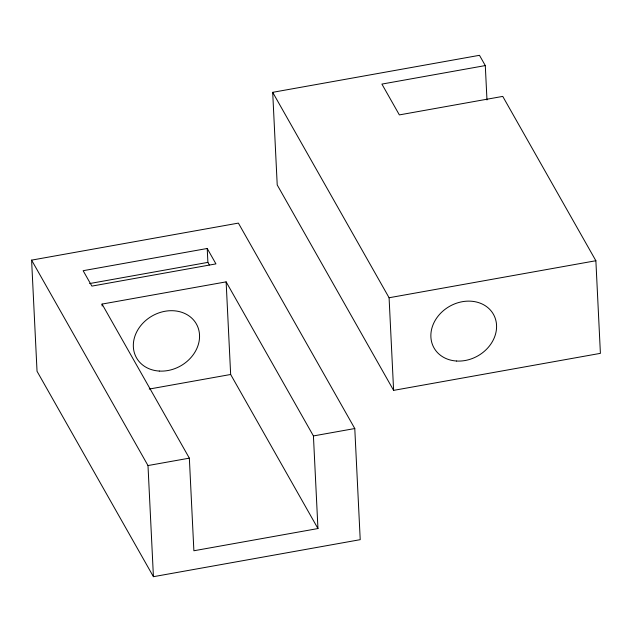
<?xml version="1.0" encoding="UTF-8"?>
<svg xmlns="http://www.w3.org/2000/svg" width="632" height="632" viewBox="0 0 632 632"><rect width="100%" height="100%" fill="white"/><g stroke="black" fill="none" stroke-linecap="round" stroke-linejoin="round"><path stroke-width="0.95" d="M485.297 65.578L381.902 84.088L399.361 114.905L502.756 96.396L595.873 260.732L600.4 353.351L393.61 390.371L277.219 184.947L272.692 92.327L479.483 55.308L485.297 65.578L486.98 99.959M31.6 260.131L238.39 223.104L354.781 428.536L360.216 539.673L153.426 576.692L37.035 371.268L31.6 260.131L147.991 465.555L153.426 576.692M207.217 248.487L83.14 270.701L91.869 286.106L215.947 263.892L207.217 248.487L207.896 262.375L209.35 264.95M89.641 283.547L207.896 262.375M102.052 304.079L226.13 281.864L313.425 435.938L317.951 528.549L193.882 550.764L189.347 458.153L102.052 304.079L102.155 306.054M272.692 92.327L389.083 297.751L595.873 260.732M149.239 389.059L230.656 374.484L317.951 528.549M147.991 465.555L189.347 458.153M313.425 435.938L354.781 428.536M389.083 297.751L393.61 390.371M226.13 281.864L230.656 374.484M456.612 361.03A34.136 28.527 -29.5 0 0 495.061 317.817A34.136 28.527 -29.5 0 0 439.493 314.467A34.136 28.527 -29.5 0 0 456.612 361.03M159.272 371.063A34.404 28.756 -29.5 0 0 198.021 327.51A34.404 28.756 -29.5 0 0 142.018 324.137A34.404 28.756 -29.5 0 0 159.272 371.063"/></g></svg>
